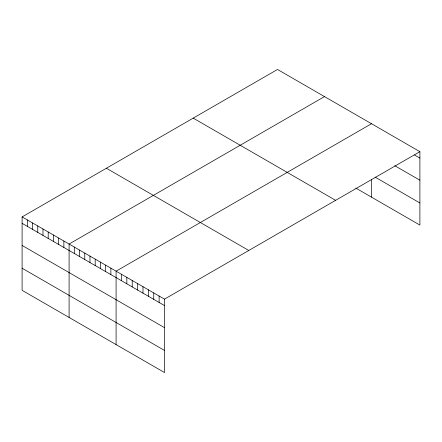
<?xml version="1.0" encoding="UTF-8"?>
<svg xmlns="http://www.w3.org/2000/svg" width="442" height="442" viewBox="0 0 442 442"><rect width="100%" height="100%" fill="white"/><g stroke="black" fill="none" stroke-linecap="round" stroke-linejoin="round"><path stroke-width="0.66" d="M22.1 216.917L164.501 299.129L164.501 372.54L22.1 290.322L22.1 216.917L277.499 69.46L419.9 151.678L419.9 225.083L355.821 188.088M324.489 96.594L69.09 244.045L69.09 317.455M371.484 123.727L116.086 271.178L116.086 344.583M164.501 299.129L419.9 151.678M414.519 154.998L419.9 158.109M394.794 165.717L419.9 180.209M375.07 177.098L419.9 202.983M193.215 118.124L335.616 200.337M106.384 168.258L248.785 250.47M22.1 223.343L164.501 305.56M22.1 245.448L164.501 327.66M22.1 268.222L164.501 350.434M371.484 179.325L371.484 197.132M159.12 296.024L159.12 302.455M153.744 292.919L153.744 299.35M148.363 289.814L148.363 296.239M142.981 286.709L142.981 293.134M137.606 283.604L137.606 290.029M132.224 280.493L132.224 286.924M126.843 277.388L126.843 283.819M121.462 274.283L121.462 280.714M110.865 268.161L110.865 274.592M105.644 265.15L105.644 271.576M100.422 262.134L100.422 268.565M95.201 259.117L95.201 265.548M89.98 256.106L89.98 262.531M84.759 253.089L84.759 259.52M79.532 250.078L79.532 256.504M74.311 247.061L74.311 253.493M63.869 241.034L63.869 247.459M58.648 238.017L58.648 244.448M53.427 235.006L53.427 241.431M48.206 231.989L48.206 238.42M42.984 228.973L42.984 235.404M37.763 225.961L37.763 232.387M32.542 222.945L32.542 229.376M27.321 219.928L27.321 226.359"/></g></svg>
